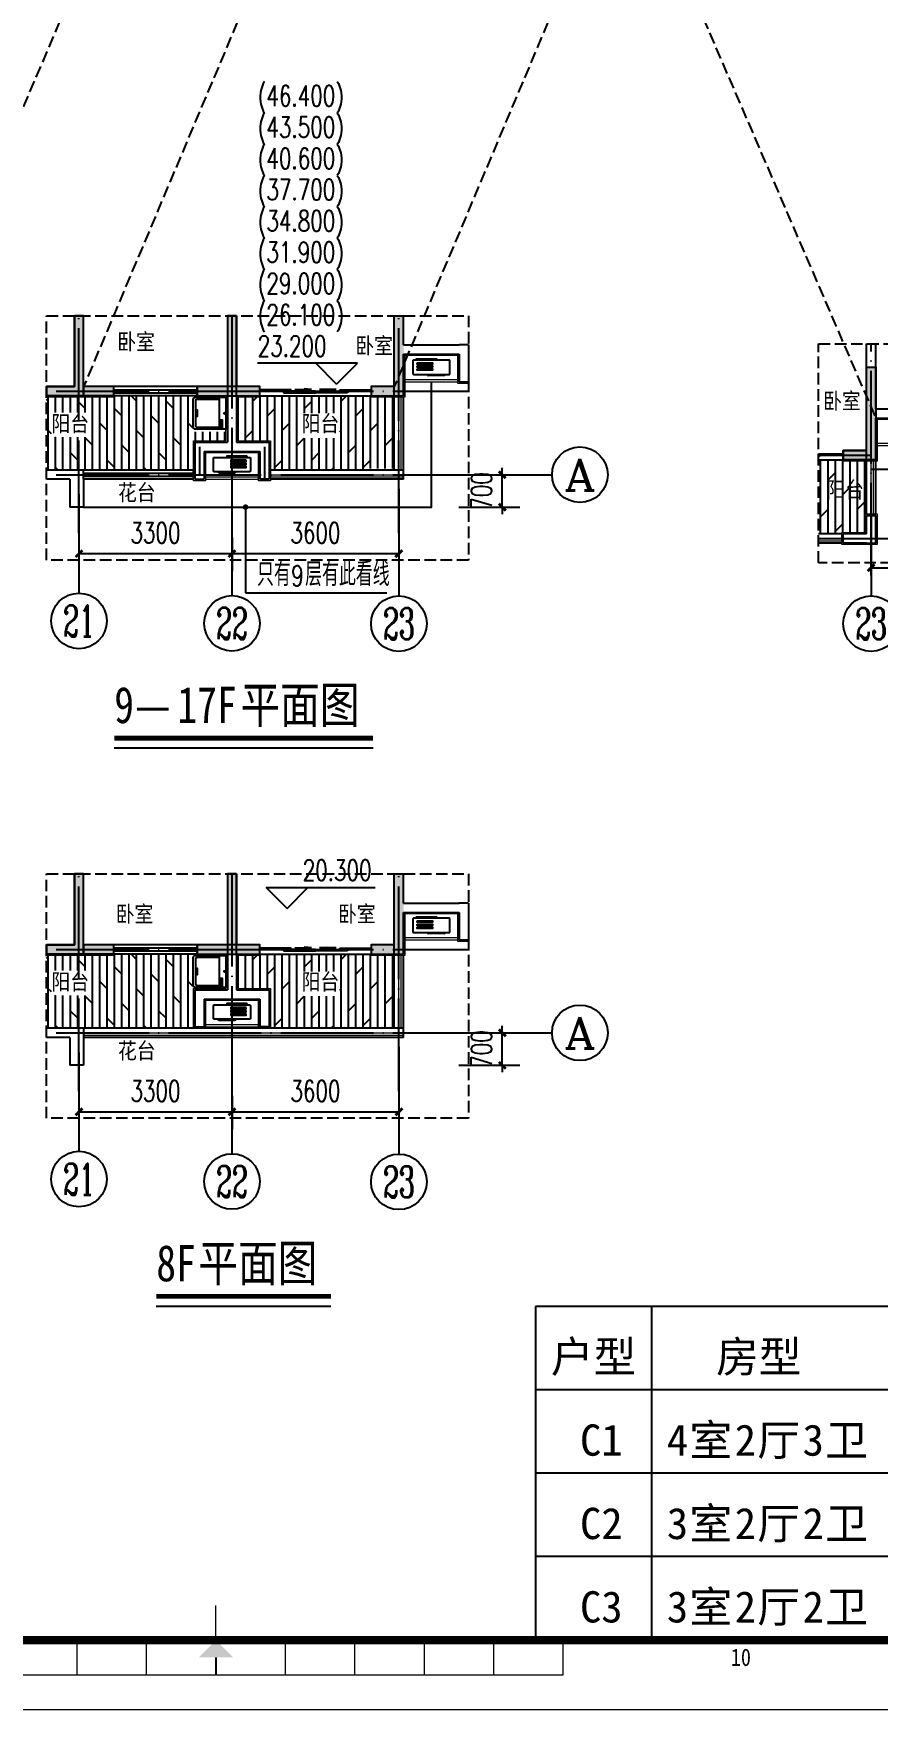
# Model space of a CAD drawing. Extents: x 802298 to 1915382, y -2285475 to -1340051.
# Drawn here: x 1383792 to 1401992, y -2285475 to -2249302 of the extents above; entities that cross this region are included whole.
import ezdxf
from ezdxf.enums import TextEntityAlignment as Align

# ---------------------------------------------------------------- set-up
doc = ezdxf.new("R2010")
doc.units = 0
doc.header["$LTSCALE"] = 1000
doc.header["$MEASUREMENT"] = 0
doc.linetypes.add('DASH', pattern=[0.35, 0.25, -0.1])
doc.linetypes.add('DOTE', pattern=[2.42, 2, -0.2, 0.02, -0.2])
doc.layers.get('0').update_dxf_attribs({"linetype": 'CONTINUOUS'})
doc.layers.get('Defpoints').update_dxf_attribs({"linetype": 'CONTINUOUS'})
for name, color, linetype in [('8', 8, 'CONTINUOUS'), ('AXIS', 3, 'CONTINUOUS'), ('AXIS_TEXT', 7, 'CONTINUOUS'), ('DIM_LEAD', 3, 'CONTINUOUS'), ('DIM_SYMB', 3, 'CONTINUOUS'), ('DOTE', 1, 'CONTINUOUS'), ('LM-粗', 255, 'CONTINUOUS'), ('PUB_TEXT', 7, 'CONTINUOUS'), ('WALL', 9, 'CONTINUOUS'), ('WINDOW', 4, 'CONTINUOUS'), ('厨卫', 154, 'CONTINUOUS'), ('家具', 33, 'CONTINUOUS'), ('平面填充', 252, 'CONTINUOUS'), ('户型实用率', 140, 'CONTINUOUS'), ('看线', 5, 'CONTINUOUS')]:
    doc.layers.add(name, color=color, linetype=linetype)
for name, color, linetype, lineweight in [('保温', 150, 'CONTINUOUS', 9), ('图框', 7, 'CONTINUOUS', 5), ('栏杆百叶', 36, 'CONTINUOUS', 9)]:
    doc.layers.add(name, color=color, linetype=linetype, lineweight=lineweight)
doc.styles.add('_TCH_AXIS', font='COMPLEX', dxfattribs={"bigfont": 'GBCBIG'})
doc.styles.add('_TCH_DIM', font='SIMPLEX', dxfattribs={"bigfont": 'GBCBIG'})
doc.styles.add('COMPLEX', font='COMPLEX')
doc.styles.add('DIM_FONT', font='SIMPLEX', dxfattribs={"width": 0.7, "bigfont": 'GBCBIG'})
doc.styles.add('HT', font='SIMHEI.TTF')
doc.styles.add('TKZ1', font='SIMHEI.TTF', dxfattribs={"width": 0.7})
doc.styles.add('黑体', font='SIMHEI.TTF', dxfattribs={"width": 0.8})
doc.dimstyles.new('DIMN150', dxfattribs={"dimscale": 1.5, "dimtxt": 300, "dimasz": 100, "dimexe": 250, "dimexo": 300, "dimgap": 150, "dimtad": 1, "dimdec": 0, "dimzin": 0, "dimdsep": 46, "dimtxsty": 'DIM_FONT', "dimblk": 'ARCHTICK', "dimcen": 0.09, "dimclrt": 7, "dimazin": 2, "dimtfac": 1, "dimtdec": 0, "dimtix": 1, "dimtmove": 2, "dimatfit": 3, "dimfxl": 0, "dimtolj": 1, "dimtzin": 0, "dimarcsym": 0})

# ---------------------------------------------------------------- blocks, each defined once
blk = doc.blocks.new('A$C4EB5717C')
at = {"layer": '家具', "color": 8}
for p, q in [((520, 110), (520, 120)), ((883, 100), (530, 100)), ((893, 120), (893, 110))]:
    blk.add_line(p, q, dxfattribs=at)
at = {"layer": '家具'}
blk.add_lwpolyline([(220, 120), (980, 120, 0.414214), (1000, 140), (1000, 410, 0.414214), (980, 430), (220, 430, 0.414214), (200, 410), (200, 140, 0.414214)], format="xyb", close=True, dxfattribs=at)
at = {"layer": '家具', "color": 8}
for points in [[(269, 459), (709, 459), (709, 444), (269, 444)], [(290, 372), (626, 372), (626, 343), (290, 343)], [(290, 306), (626, 306), (626, 277), (290, 277)], [(290, 240), (626, 240), (626, 211), (290, 211)]]:
    blk.add_lwpolyline(points, close=True, dxfattribs=at)
for centre, start, end in [((530, 110), 180, 270), ((883, 110), 270, 0)]:
    blk.add_arc(centre, 10, start, end, dxfattribs=at)
blk = doc.blocks.new('图框')
at = {"layer": '图框'}
for p, q in [((-61876, 1498), (-61876, 2247)), ((-64873, 749), (-64873, 1498)), ((-63375, 749), (-63375, 1498)), ((-60378, 749), (-60378, 1498)), ((-58880, 749), (-58880, 1498)), ((-57382, 749), (-57382, 1498)), ((-55883, 749), (-55883, 1498)), ((-54385, 749), (-54385, 1498)), ((-69367, 749), (-54385, 749)), ((-126000, 0), (0, 0))]:
    blk.add_line(p, q, dxfattribs=at)
at = {"layer": '图框', "const_width": 180}
blk.add_lwpolyline([(-1498, 87496), (-122254, 87496), (-122254, 1498), (-1498, 1498)], close=True, dxfattribs=at)
at = {"layer": '图框', "const_width": 44.9}
blk.add_lwpolyline([(-61876, 1124), (-61876, 749)], dxfattribs=at)
at = {"layer": '图框'}
blk.add_solid([(-62251, 1124), (-61502, 1124), (-61876, 1498)], dxfattribs=at)
at = {"layer": '图框', "style": 'TKZ1', "width": 0.85}
blk.add_text('10', height=374.6, dxfattribs=at).set_placement((-50555, 1124), align=Align.MIDDLE)
blk = doc.blocks.new('_ArchTick')
at = {"color": 0, "linetype": 'ByBlock', "const_width": 0.4}
blk.add_lwpolyline([(-0.5, -0.5), (0.5, 0.5)], dxfattribs=at)
blk = doc.blocks.new('*D155')
at = {"layer": 'AXIS', "color": 0, "lineweight": -2}
for p, q in [((1401854, -2260025), (1401854, -2261207)), ((1405154, -2260025), (1405154, -2261207)), ((1401854, -2260832), (1405154, -2260832))]:
    blk.add_line(p, q, dxfattribs=at)
at = {"layer": 'Defpoints', "color": 0}
for p in [(1401854, -2259575), (1405154, -2259575), (1405154, -2260832)]:
    blk.add_point(p, dxfattribs=at)
at = {"layer": 'AXIS', "color": 0, "lineweight": -2, "xscale": 150, "yscale": 150, "zscale": 150, "rotation": 180}
blk.add_blockref('_ArchTick', (1401854, -2260832), dxfattribs=at)
at = {"layer": 'AXIS', "color": 0, "lineweight": -2, "xscale": 150, "yscale": 150, "zscale": 150}
blk.add_blockref('_ArchTick', (1405154, -2260832), dxfattribs=at)
at = {"layer": 'AXIS', "color": 7, "insert": (1403504, -2260382), "char_height": 450, "attachment_point": 5, "style": 'DIM_FONT'}
blk.add_mtext('\\A1;3300', dxfattribs=at)
blk = doc.blocks.new('*D159')
at = {"layer": 'AXIS', "color": 0, "lineweight": -2}
for p, q in [((1384772, -2272227), (1384772, -2272950)), ((1388072, -2272227), (1388072, -2272950)), ((1384772, -2272575), (1388072, -2272575))]:
    blk.add_line(p, q, dxfattribs=at)
at = {"layer": 'Defpoints', "color": 0}
for p in [(1384772, -2271777), (1388072, -2271777), (1388072, -2272575)]:
    blk.add_point(p, dxfattribs=at)
at = {"layer": 'AXIS', "color": 0, "lineweight": -2, "xscale": 150, "yscale": 150, "zscale": 150, "rotation": 180}
blk.add_blockref('_ArchTick', (1384772, -2272575), dxfattribs=at)
at = {"layer": 'AXIS', "color": 0, "lineweight": -2, "xscale": 150, "yscale": 150, "zscale": 150}
blk.add_blockref('_ArchTick', (1388072, -2272575), dxfattribs=at)
at = {"layer": 'AXIS', "color": 7, "insert": (1386422, -2272125), "char_height": 450, "attachment_point": 5, "style": 'DIM_FONT'}
blk.add_mtext('\\A1;3300', dxfattribs=at)
blk = doc.blocks.new('*D160')
at = {"layer": 'AXIS', "color": 0, "lineweight": -2}
for p, q in [((1388072, -2272227), (1388072, -2272950)), ((1391672, -2272227), (1391672, -2272950)), ((1388072, -2272575), (1391672, -2272575))]:
    blk.add_line(p, q, dxfattribs=at)
at = {"layer": 'Defpoints', "color": 0}
for p in [(1388072, -2271777), (1391672, -2271777), (1391672, -2272575)]:
    blk.add_point(p, dxfattribs=at)
at = {"layer": 'AXIS', "color": 0, "lineweight": -2, "xscale": 150, "yscale": 150, "zscale": 150, "rotation": 180}
blk.add_blockref('_ArchTick', (1388072, -2272575), dxfattribs=at)
at = {"layer": 'AXIS', "color": 0, "lineweight": -2, "xscale": 150, "yscale": 150, "zscale": 150}
blk.add_blockref('_ArchTick', (1391672, -2272575), dxfattribs=at)
at = {"layer": 'AXIS', "color": 7, "insert": (1389872, -2272125), "char_height": 450, "attachment_point": 5, "style": 'DIM_FONT'}
blk.add_mtext('\\A1;3600', dxfattribs=at)
blk = doc.blocks.new('*D161')
at = {"layer": 'AXIS', "color": 0, "lineweight": -2}
for p, q in [((1392963, -2270871), (1394277, -2270871)), ((1393902, -2270871), (1393902, -2270721)), ((1393902, -2271571), (1393902, -2270871)), ((1392963, -2271571), (1394277, -2271571)), ((1393902, -2271571), (1393902, -2271721))]:
    blk.add_line(p, q, dxfattribs=at)
at = {"layer": 'Defpoints', "color": 0}
for p in [(1392513, -2270871), (1393902, -2270871), (1392513, -2271571)]:
    blk.add_point(p, dxfattribs=at)
at = {"layer": 'AXIS', "color": 0, "lineweight": -2, "xscale": 150, "yscale": 150, "zscale": 150}
for p, rotation in [((1393902, -2270871), 270), ((1393902, -2271571), 90)]:
    blk.add_blockref('_ArchTick', p, dxfattribs=dict(at, rotation=rotation))
at = {"layer": 'AXIS', "color": 7, "insert": (1393452, -2271221), "char_height": 450, "attachment_point": 5, "rotation": 90, "style": 'DIM_FONT'}
blk.add_mtext('\\A1;700', dxfattribs=at)
blk = doc.blocks.new('*D541')
at = {"layer": 'AXIS', "color": 0, "lineweight": -2}
for p, q in [((1384772, -2260180), (1384772, -2260903)), ((1388072, -2260180), (1388072, -2260903)), ((1384772, -2260528), (1388072, -2260528))]:
    blk.add_line(p, q, dxfattribs=at)
at = {"layer": 'Defpoints', "color": 0}
for p in [(1384772, -2259730), (1388072, -2259730), (1388072, -2260528)]:
    blk.add_point(p, dxfattribs=at)
at = {"layer": 'AXIS', "color": 0, "lineweight": -2, "xscale": 150, "yscale": 150, "zscale": 150, "rotation": 180}
blk.add_blockref('_ArchTick', (1384772, -2260528), dxfattribs=at)
at = {"layer": 'AXIS', "color": 0, "lineweight": -2, "xscale": 150, "yscale": 150, "zscale": 150}
blk.add_blockref('_ArchTick', (1388072, -2260528), dxfattribs=at)
at = {"layer": 'AXIS', "color": 7, "insert": (1386422, -2260078), "char_height": 450, "attachment_point": 5, "style": 'DIM_FONT'}
blk.add_mtext('\\A1;3300', dxfattribs=at)
blk = doc.blocks.new('*D542')
at = {"layer": 'AXIS', "color": 0, "lineweight": -2}
for p, q in [((1388072, -2260180), (1388072, -2260903)), ((1391672, -2260180), (1391672, -2260903)), ((1388072, -2260528), (1391672, -2260528))]:
    blk.add_line(p, q, dxfattribs=at)
at = {"layer": 'Defpoints', "color": 0}
for p in [(1388072, -2259730), (1391672, -2259730), (1391672, -2260528)]:
    blk.add_point(p, dxfattribs=at)
at = {"layer": 'AXIS', "color": 0, "lineweight": -2, "xscale": 150, "yscale": 150, "zscale": 150, "rotation": 180}
blk.add_blockref('_ArchTick', (1388072, -2260528), dxfattribs=at)
at = {"layer": 'AXIS', "color": 0, "lineweight": -2, "xscale": 150, "yscale": 150, "zscale": 150}
blk.add_blockref('_ArchTick', (1391672, -2260528), dxfattribs=at)
at = {"layer": 'AXIS', "color": 7, "insert": (1389872, -2260078), "char_height": 450, "attachment_point": 5, "style": 'DIM_FONT'}
blk.add_mtext('\\A1;3600', dxfattribs=at)
blk = doc.blocks.new('*D544')
at = {"layer": 'AXIS', "color": 0, "lineweight": -2}
for p, q in [((1392963, -2258824), (1394277, -2258824)), ((1393902, -2258824), (1393902, -2258674)), ((1393902, -2259524), (1393902, -2258824)), ((1392963, -2259524), (1394277, -2259524)), ((1393902, -2259524), (1393902, -2259674))]:
    blk.add_line(p, q, dxfattribs=at)
at = {"layer": 'Defpoints', "color": 0}
for p in [(1392513, -2258824), (1393902, -2258824), (1392513, -2259524)]:
    blk.add_point(p, dxfattribs=at)
at = {"layer": 'AXIS', "color": 0, "lineweight": -2, "xscale": 150, "yscale": 150, "zscale": 150}
for p, rotation in [((1393902, -2258824), 270), ((1393902, -2259524), 90)]:
    blk.add_blockref('_ArchTick', p, dxfattribs=dict(at, rotation=rotation))
at = {"layer": 'AXIS', "color": 7, "insert": (1393452, -2259174), "char_height": 450, "attachment_point": 5, "rotation": 90, "style": 'DIM_FONT'}
blk.add_mtext('\\A1;700', dxfattribs=at)
blk = doc.blocks.new('$plan$00001623')
blk.add_line((-341, -145), (342, -145))
blk.add_lwpolyline([(295, -706), (-295, -706, -0.414214), (-345, -656), (-345, 0), (345, 0), (345, -656, -0.414214)], format="xyb", close=True)
blk.add_lwpolyline([(307, -145), (307, -611, -0.414214), (267, -651), (-267, -651, -0.414214), (-307, -611), (-307, -145)], format="xyb")
for points in [[(323, -72), (152, -72), (152, -120), (323, -120)], [(163, -86), (177, -86), (177, -99), (163, -99)], [(189, -86), (202, -86), (202, -99), (189, -99)], [(213, -86), (227, -86), (227, -99), (213, -99)], [(239, -86), (253, -86), (253, -99), (239, -99)], [(281, -110), (309, -110), (309, -80), (281, -80)]]:
    blk.add_lwpolyline(points, close=True)
blk.add_lwpolyline([(-71, -651), (-71, -623), (0, -623), (71, -623), (71, -651)])
blk.add_circle((0, -25), 16)
blk = doc.blocks.new('$TCHSYS$WIN2D')
for p, q in [((-0.5, 0.5), (0.5, 0.5)), ((-0.5, 0.5), (-0.5, -0.5)), ((0.5, 0.5), (0.5, -0.5)), ((0.5, 0.167), (-0.5, 0.167)), ((0.5, -0.167), (-0.5, -0.167)), ((-0.5, -0.5), (0.5, -0.5))]:
    blk.add_line(p, q)
blk = doc.blocks.new('$DorLib2D$00000138')
at = {"color": 0, "linetype": 'Continuous'}
for p, q in [((-0.288, 0), (-0.288, 0.154)), ((-0.288, 0.154), (0, 0.154)), ((0, 0.154), (0, 0)), ((0.288, 0.154), (0, 0.154)), ((0.288, 0), (0.288, 0.154)), ((-0.5, -0.14), (-0.5, 0)), ((-0.5, 0), (-0.219, 0)), ((-0.219, -0.14), (-0.5, -0.14)), ((0, 0), (-0.288, 0)), ((-0.219, 0), (-0.219, -0.14)), ((0, 0), (0.288, 0)), ((0.219, 0), (0.219, -0.14)), ((0.5, 0), (0.219, 0)), ((0.219, -0.14), (0.5, -0.14)), ((0.5, 0), (0.5, -0.195)), ((0.5, -0.14), (0.5, 0)), ((-0.186, -0.186), (-0.037, -0.186)), ((-0.037, -0.186), (-0.102, -0.258)), ((-0.102, -0.258), (-0.102, -0.186)), ((0.186, -0.186), (0.037, -0.186)), ((0.037, -0.186), (0.102, -0.258)), ((0.102, -0.258), (0.102, -0.186))]:
    blk.add_line(p, q, dxfattribs=at)
blk = doc.blocks.new('_AXISO')
blk.add_circle((0, 0), 0.5)
at = {"layer": 'AXIS_TEXT', "style": 'COMPLEX', "width": 1.041667}
blk.add_attdef('A', text='', height=0.56, dxfattribs=at).set_placement((-0.25, -0.28), (0.25, -0.28), align=Align.FIT)

msp = doc.modelspace()

# ---------------------------------------------------------------- hatches: boundary and pattern name
at = {"layer": 'LM-粗', "ltscale": 0.5}
for points in [[(1384871.8, -2257123.5), (1385521.8, -2257123.5), (1385521.8, -2256923.5), (1384871.8, -2256923.5)], [(1401254.5, -2258501.4), (1401754.5, -2258501.4), (1401754.5, -2258301.4), (1401254.5, -2258301.4)], [(1384871.8, -2269170.5), (1385521.8, -2269170.5), (1385521.8, -2268970.5), (1384871.8, -2268970.5)]]:
    msp.add_hatch(color=8, dxfattribs=at).paths.add_polyline_path(points)
h = msp.add_hatch(color=8, dxfattribs=at)
h.paths.add_polyline_path([(1387321.8, -2257123.5), (1388671.8, -2257123.5), (1388671.8, -2256923.5), (1387321.8, -2256923.5)])
h.paths.add_polyline_path([(1391071.8, -2257123.5), (1391571.8, -2257123.5), (1391571.8, -2256923.5), (1391071.8, -2256923.5)])
h = msp.add_hatch(color=8, dxfattribs=at)
h.paths.add_polyline_path([(1387321.8, -2269170.5), (1388671.8, -2269170.5), (1388671.8, -2268970.5), (1387321.8, -2268970.5)])
h.paths.add_polyline_path([(1391071.8, -2269170.5), (1391571.8, -2269170.5), (1391571.8, -2268970.5), (1391071.8, -2268970.5)])
at = {"layer": '平面填充'}
h = msp.add_hatch(dxfattribs=at)
h.set_pattern_fill('DOLMIT', color=256, scale=200, angle=90, style=0)
h.set_pattern_definition([(90, (-454990.94, -809293.37), (-158.748412, 1e-14), []), (135, (-454990.94, -809293.37), (-317.49661, -317.49661), [224.50425, -449.008])])
h.paths.add_polyline_path([(1384965, -2258014.9), (1384965, -2257478.2), (1384176.8, -2257478.2), (1384176.8, -2258014.9)], flags=16)
h.paths.add_polyline_path([(1384071.8, -2257153.5), (1384071.8, -2258723.5), (1387241.8, -2258723.5), (1387241.8, -2258093.5), (1387941.8, -2258093.5), (1387941.8, -2257900.4), (1387224.5, -2257900.4), (1387224.5, -2257123.5), (1385521.8, -2257123.5), (1385521.8, -2257153.5)])
h = msp.add_hatch(dxfattribs=at)
h.set_pattern_fill('DOLMIT', color=256, scale=200, angle=90, style=0)
h.set_pattern_definition([(90, (3199046.6, -809293.37), (158.748412, 1e-07), []), (45, (3199046.6, -809293.37), (317.49661, -317.49661), [224.50425, -449.008])])
h.paths.add_polyline_path([(1390397.9, -2257498.1), (1390397.9, -2258034.3), (1389559.3, -2258034.3), (1389559.3, -2257498.1)], flags=16)
h.paths.add_polyline_path([(1388671.8, -2257123.5), (1388671.8, -2257153.5), (1388201.8, -2257153.5), (1388201.8, -2258093.5), (1388901.8, -2258093.5), (1388901.8, -2258723.5), (1391041.8, -2258723.5), (1391041.8, -2258693.5), (1391541.8, -2258693.5), (1391541.8, -2257153.5), (1391071.8, -2257153.5), (1391071.8, -2257123.5)])
h = msp.add_hatch(dxfattribs=at)
h.set_pattern_fill('DOLMIT', color=256, scale=200, angle=90, style=0)
h.set_pattern_definition([(90, (3209229.23, -810671.25), (158.748412, 1e-07), []), (45, (3209229.23, -810671.25), (317.49661, -317.49661), [224.50425, -449.008])])
h.paths.add_polyline_path([(1400722.2, -2258501.4), (1400722.2, -2260101.4), (1401224.5, -2260101.4), (1401224.5, -2260071.4), (1401724.5, -2260071.4), (1401724.5, -2258531.4), (1401254.5, -2258531.4), (1401254.5, -2258501.4)])
h = msp.add_hatch(dxfattribs=at)
h.set_pattern_fill('DOLMIT', color=256, scale=200, angle=90, style=0)
h.set_pattern_definition([(90, (-454990.94, -821340.37), (-158.748412, 1e-14), []), (135, (-454990.94, -821340.37), (-317.49661, -317.49661), [224.50425, -449.008])])
h.paths.add_polyline_path([(1384965, -2270061.9), (1384965, -2269525.2), (1384176.8, -2269525.2), (1384176.8, -2270061.9)], flags=16)
h.paths.add_polyline_path([(1387241.8, -2270770.5), (1387241.8, -2269947.4), (1387224.5, -2269947.4), (1387224.5, -2269170.5), (1385521.8, -2269170.5), (1385521.8, -2269200.5), (1384071.8, -2269200.5), (1384071.8, -2270770.5)])
h = msp.add_hatch(dxfattribs=at)
h.set_pattern_fill('DOLMIT', color=256, scale=200, angle=90, style=0)
h.set_pattern_definition([(90, (3199046.6, -821340.37), (158.748412, 1e-07), []), (45, (3199046.6, -821340.37), (317.49661, -317.49661), [224.50425, -449.008])])
h.paths.add_polyline_path([(1390397.9, -2269545.1), (1390397.9, -2270081.3), (1389559.3, -2270081.3), (1389559.3, -2269545.1)], flags=16)
h.paths.add_polyline_path([(1388896.7, -2269910.5), (1388896.7, -2270140.5), (1388901.8, -2270140.5), (1388901.8, -2270770.5), (1391041.8, -2270770.5), (1391041.8, -2270740.5), (1391541.8, -2270740.5), (1391541.8, -2269200.5), (1391071.8, -2269200.5), (1391071.8, -2269170.5), (1388671.8, -2269170.5), (1388671.8, -2269200.5), (1388201.8, -2269200.5), (1388201.8, -2269910.5)])

# ---------------------------------------------------------------- linework, layer by layer
at = {"layer": '8', "linetype": 'DASH'}
for p, q in [((1394075.3, -2239326.4), (1401954.5, -2257601.4)), ((1388190.5, -2240026.4), (1380764.8, -2257479.9)), ((1391990.5, -2240026.4), (1384871.8, -2256923.5)), ((1398690.5, -2240026.4), (1391571.8, -2256923.5))]:
    msp.add_line(p, q, dxfattribs=at)
for points in [[(1384071.8, -2255392.9), (1393171.8, -2255392.9), (1393171.8, -2260668.3), (1384071.8, -2260668.3)], [(1400722.2, -2256001.4), (1414559.6, -2256001.4), (1414559.6, -2260726.3), (1400722.2, -2260726.3)], [(1384071.8, -2267439.9), (1393171.8, -2267439.9), (1393171.8, -2272715.3), (1384071.8, -2272715.3)]]:
    msp.add_lwpolyline(points, close=True, dxfattribs=at)
at = {"layer": 'AXIS'}
for p, q in [((1390779.1, -2256420), (1388625.4, -2256420)), ((1390329.1, -2256870), (1389879.1, -2256420)), ((1390329.1, -2256870), (1390779.1, -2256420)), ((1391974.2, -2258823.5), (1394974.2, -2258823.5)), ((1384771.8, -2259245.4), (1384771.8, -2261379.8)), ((1388071.8, -2259140.1), (1388071.8, -2261432.4)), ((1391671.8, -2259128), (1391671.8, -2261438.5)), ((1401854.5, -2259672), (1401854.5, -2261438.5)), ((1389259.6, -2268185.5), (1388809.6, -2267735.5)), ((1388809.6, -2267735.5), (1391157.1, -2267735.5)), ((1389259.6, -2268185.5), (1389709.6, -2267735.5)), ((1391974.2, -2270870.5), (1394974.2, -2270870.5)), ((1388071.8, -2271187.1), (1388071.8, -2273479.4)), ((1391671.8, -2271175), (1391671.8, -2273485.5)), ((1384771.8, -2271292.4), (1384771.8, -2273426.8))]:
    msp.add_line(p, q, dxfattribs=at)
at = {"layer": 'DIM_LEAD'}
for p, q in [((1388363.5, -2259523.5), (1388363.5, -2261377.1)), ((1388363.5, -2261377.1), (1391413.4, -2261377.1))]:
    msp.add_line(p, q, dxfattribs=at)
at = {"layer": 'DIM_LEAD', "const_width": 60}
msp.add_lwpolyline([(1388363.5, -2259493.5, 1), (1388363.5, -2259553.5, 1)], format="xyb", close=True, dxfattribs=at)
at = {"layer": 'DIM_SYMB', "const_width": 105}
for points in [[(1385532, -2264510.6), (1391114.2, -2264510.6)], [(1386439.3, -2276557.6), (1390206.9, -2276557.6)]]:
    msp.add_lwpolyline(points, dxfattribs=at)
at = {"layer": 'DIM_SYMB'}
for points in [[(1385532, -2264720.6), (1391114.2, -2264720.6)], [(1386439.3, -2276767.6), (1390206.9, -2276767.6)]]:
    msp.add_lwpolyline(points, dxfattribs=at)
at = {"layer": 'DOTE', "linetype": 'DOTE'}
for p, q in [((1384771.8, -2260084.7), (1384771.8, -2255392.9)), ((1388071.8, -2255392.9), (1388071.8, -2260084.7)), ((1391671.8, -2260084.7), (1391671.8, -2255392.9)), ((1401854.5, -2261001.4), (1401854.5, -2256001.4)), ((1384282.7, -2257023.5), (1393171.8, -2257023.5)), ((1387371.8, -2258223.5), (1387371.8, -2258823.5)), ((1388771.8, -2258223.5), (1388771.8, -2258923.5)), ((1400722.2, -2258401.4), (1401854.5, -2258401.4)), ((1384282.7, -2258823.5), (1393171.8, -2258823.5)), ((1401854.5, -2258701.4), (1414559.6, -2258701.4)), ((1400722.2, -2260201.4), (1414559.6, -2260201.4)), ((1384771.8, -2272131.7), (1384771.8, -2267439.9)), ((1388071.8, -2267439.9), (1388071.8, -2272131.7)), ((1391671.8, -2272131.7), (1391671.8, -2267439.9)), ((1384282.7, -2269070.5), (1393171.8, -2269070.5)), ((1384282.7, -2270870.5), (1393171.8, -2270870.5))]:
    msp.add_line(p, q, dxfattribs=at)
at = {"layer": 'LM-粗', "color": 8, "ltscale": 0.5}
for points in [[(1384871.8, -2255392.9), (1384671.8, -2255392.9), (1384671.8, -2256923.5), (1384071.8, -2256923.5), (1384071.8, -2257123.5), (1384871.8, -2257123.5)], [(1388171.8, -2255392.9), (1387971.8, -2255392.9), (1387971.8, -2257123.5), (1388171.8, -2257123.5), (1388171.8, -2257123.5), (1388171.8, -2257123.5), (1388171.8, -2257123.5), (1388171.8, -2257123.5)], [(1401754.5, -2256501.4), (1401954.5, -2256501.4), (1401954.5, -2258501.4), (1401254.5, -2258501.4), (1401254.5, -2258301.4), (1401754.5, -2258301.4)], [(1384871.8, -2257123.5), (1385521.8, -2257123.5), (1385521.8, -2256923.5), (1384871.8, -2256923.5)], [(1387321.8, -2257123.5), (1388671.8, -2257123.5), (1388671.8, -2256923.5), (1387321.8, -2256923.5)], [(1391071.8, -2257123.5), (1391571.8, -2257123.5), (1391571.8, -2256923.5), (1391071.8, -2256923.5)], [(1401254.5, -2258501.4), (1401754.5, -2258501.4), (1401754.5, -2258301.4), (1401254.5, -2258301.4)], [(1384871.8, -2267439.9), (1384671.8, -2267439.9), (1384671.8, -2268970.5), (1384071.8, -2268970.5), (1384071.8, -2269170.5), (1384871.8, -2269170.5)], [(1388171.8, -2267439.9), (1387971.8, -2267439.9), (1387971.8, -2269170.5), (1388171.8, -2269170.5), (1388171.8, -2269170.5), (1388171.8, -2269170.5), (1388171.8, -2269170.5), (1388171.8, -2269170.5)], [(1384871.8, -2269170.5), (1385521.8, -2269170.5), (1385521.8, -2268970.5), (1384871.8, -2268970.5)], [(1387321.8, -2269170.5), (1388671.8, -2269170.5), (1388671.8, -2268970.5), (1387321.8, -2268970.5)], [(1391071.8, -2269170.5), (1391571.8, -2269170.5), (1391571.8, -2268970.5), (1391071.8, -2268970.5)]]:
    msp.add_lwpolyline(points, close=True, dxfattribs=at)
at = {"layer": 'LM-粗', "ltscale": 0.5}
msp.add_lwpolyline([(1384871.8, -2259523.5), (1392371.8, -2259523.5), (1392371.8, -2256823.5)], dxfattribs=at)
at = {"layer": 'LM-粗', "color": 8, "ltscale": 0.5}
for points in [[(1384671.8, -2255392.9), (1384671.8, -2257123.5), (1384871.8, -2255392.9), (1384871.8, -2257123.5)], [(1387971.8, -2255392.9), (1388171.8, -2255392.9), (1387971.8, -2257123.5), (1388171.8, -2257123.5)], [(1388171.8, -2255392.9), (1387971.8, -2255392.9), (1388171.8, -2257123.5), (1387971.8, -2257123.5)], [(1391771.8, -2255392.9), (1391771.8, -2257123.5), (1391571.8, -2255392.9), (1391571.8, -2257123.5)], [(1401954.5, -2256501.4), (1401954.5, -2258501.4), (1401754.5, -2256501.4), (1401754.5, -2258501.4)], [(1384671.8, -2256923.5), (1384071.8, -2256923.5), (1384671.8, -2257123.5), (1384071.8, -2257123.5)], [(1384671.8, -2267439.9), (1384671.8, -2269170.5), (1384871.8, -2267439.9), (1384871.8, -2269170.5)], [(1387971.8, -2267439.9), (1388171.8, -2267439.9), (1387971.8, -2269170.5), (1388171.8, -2269170.5)], [(1388171.8, -2267439.9), (1387971.8, -2267439.9), (1388171.8, -2269170.5), (1387971.8, -2269170.5)], [(1391771.8, -2267439.9), (1391771.8, -2269170.5), (1391571.8, -2267439.9), (1391571.8, -2269170.5)], [(1384671.8, -2268970.5), (1384071.8, -2268970.5), (1384671.8, -2269170.5), (1384071.8, -2269170.5)]]:
    msp.add_solid(points, dxfattribs=at)
at = {"layer": 'WALL'}
for p, q in [((1384671.8, -2256923.5), (1384671.8, -2255392.9)), ((1384671.8, -2255392.9), (1384871.8, -2255392.9)), ((1384871.8, -2256923.5), (1384871.8, -2255392.9)), ((1387971.8, -2255392.9), (1387971.8, -2256923.5)), ((1388171.8, -2255392.9), (1387971.8, -2255392.9)), ((1388171.8, -2255392.9), (1388171.8, -2256923.5)), ((1391571.8, -2256123.5), (1391571.8, -2255392.9)), ((1391571.8, -2255392.9), (1391771.8, -2255392.9)), ((1391771.8, -2256023.5), (1391771.8, -2255392.9)), ((1391771.8, -2256023.5), (1392971.8, -2256023.5)), ((1392971.8, -2256023.5), (1392971.8, -2256023.5)), ((1393171.8, -2256023.5), (1392971.8, -2256023.5)), ((1393171.8, -2256023.5), (1393171.8, -2256123.5)), ((1401754.5, -2257501.4), (1401754.5, -2256001.4)), ((1401754.5, -2256001.4), (1401954.5, -2256001.4)), ((1401954.5, -2257401.4), (1401954.5, -2256001.4)), ((1391571.8, -2256923.5), (1391571.8, -2256123.5)), ((1391771.8, -2256223.5), (1392971.8, -2256223.5)), ((1391771.8, -2257123.5), (1391771.8, -2256223.5)), ((1392971.8, -2256223.5), (1392971.8, -2256823.5)), ((1393171.8, -2256123.5), (1393171.8, -2256823.5)), ((1384071.8, -2256923.5), (1384671.8, -2256923.5)), ((1384071.8, -2256923.5), (1384071.8, -2257123.5)), ((1384071.8, -2257123.5), (1384771.8, -2257123.5)), ((1384771.8, -2257123.5), (1385521.8, -2257123.5)), ((1385521.8, -2256923.5), (1384871.8, -2256923.5)), ((1385521.8, -2257123.5), (1385521.8, -2256923.5)), ((1387971.8, -2256923.5), (1387321.8, -2256923.5)), ((1387321.8, -2256923.5), (1387321.8, -2257123.5)), ((1387321.8, -2257123.5), (1387971.8, -2257123.5)), ((1387971.8, -2257123.5), (1387971.8, -2258123.5)), ((1388671.8, -2256923.5), (1388171.8, -2256923.5)), ((1388171.8, -2257123.5), (1388171.8, -2258123.5)), ((1388171.8, -2257123.5), (1388671.8, -2257123.5)), ((1388671.8, -2257123.5), (1388671.8, -2256923.5)), ((1391571.8, -2256923.5), (1391071.8, -2256923.5)), ((1391071.8, -2256923.5), (1391071.8, -2257123.5)), ((1391071.8, -2257123.5), (1391771.8, -2257123.5)), ((1393171.8, -2256823.5), (1392971.8, -2256823.5)), ((1401754.5, -2258301.4), (1401754.5, -2257501.4)), ((1401954.5, -2257401.4), (1403154.5, -2257401.4)), ((1401954.5, -2257601.4), (1403154.5, -2257601.4)), ((1401954.5, -2258501.4), (1401954.5, -2257601.4)), ((1387271.8, -2258123.5), (1387971.8, -2258123.5)), ((1387271.8, -2258123.5), (1387271.8, -2258723.5)), ((1388171.8, -2258123.5), (1388871.8, -2258123.5)), ((1388871.8, -2258123.5), (1388871.8, -2258923.5)), ((1387471.8, -2258323.5), (1388071.8, -2258323.5)), ((1387471.8, -2258323.5), (1387471.8, -2258923.5)), ((1388071.8, -2258323.5), (1388671.8, -2258323.5)), ((1388671.8, -2258323.5), (1388671.8, -2258923.5)), ((1401254.5, -2258301.4), (1401754.5, -2258301.4)), ((1401254.5, -2258301.4), (1401254.5, -2258501.4)), ((1401254.5, -2258501.4), (1401954.5, -2258501.4)), ((1384721.8, -2258723.5), (1384071.8, -2258723.5)), ((1384071.8, -2258923.5), (1384071.8, -2258723.5)), ((1384571.8, -2258923.5), (1384071.8, -2258923.5)), ((1384571.8, -2258923.5), (1384571.8, -2259523.5)), ((1384871.8, -2258723.5), (1384721.8, -2258723.5)), ((1384871.8, -2258923.5), (1384871.8, -2258723.5)), ((1384871.8, -2258923.5), (1384871.8, -2259523.5)), ((1387241.8, -2258723.5), (1387241.8, -2258923.5)), ((1387271.8, -2258723.5), (1387271.8, -2258723.5)), ((1387271.8, -2258723.5), (1387271.8, -2258923.5)), ((1387271.8, -2258923.5), (1387471.8, -2258923.5)), ((1388871.8, -2258923.5), (1388671.8, -2258923.5)), ((1384871.8, -2259523.5), (1384571.8, -2259523.5)), ((1401754.5, -2260101.4), (1401754.5, -2259701.4)), ((1401754.5, -2259701.4), (1401954.5, -2259701.4)), ((1401954.5, -2260201.4), (1401954.5, -2259701.4)), ((1401754.5, -2260101.4), (1401254.5, -2260101.4)), ((1401254.5, -2260301.4), (1401254.5, -2260101.4)), ((1401754.5, -2260301.4), (1401254.5, -2260301.4)), ((1401754.5, -2260301.4), (1401754.5, -2260301.4)), ((1401754.5, -2260301.4), (1401954.5, -2260301.4)), ((1401954.5, -2260301.4), (1401954.5, -2260201.4)), ((1384671.8, -2268970.5), (1384671.8, -2267439.9)), ((1384671.8, -2267439.9), (1384871.8, -2267439.9)), ((1384871.8, -2268970.5), (1384871.8, -2267439.9)), ((1387971.8, -2267439.9), (1387971.8, -2268970.5)), ((1388171.8, -2267439.9), (1387971.8, -2267439.9)), ((1388171.8, -2267439.9), (1388171.8, -2268970.5)), ((1391571.8, -2268170.5), (1391571.8, -2267439.9)), ((1391571.8, -2267439.9), (1391771.8, -2267439.9)), ((1391771.8, -2268070.5), (1391771.8, -2267439.9)), ((1391571.8, -2268970.5), (1391571.8, -2268170.5)), ((1391771.8, -2268070.5), (1392971.8, -2268070.5)), ((1391771.8, -2268270.5), (1392971.8, -2268270.5)), ((1391771.8, -2269170.5), (1391771.8, -2268270.5)), ((1392971.8, -2268070.5), (1392971.8, -2268070.5)), ((1393171.8, -2268070.5), (1392971.8, -2268070.5)), ((1392971.8, -2268270.5), (1392971.8, -2268870.5)), ((1393171.8, -2268070.5), (1393171.8, -2268170.5)), ((1393171.8, -2268170.5), (1393171.8, -2268870.5)), ((1384071.8, -2268970.5), (1384671.8, -2268970.5)), ((1384071.8, -2268970.5), (1384071.8, -2269170.5)), ((1385521.8, -2268970.5), (1384871.8, -2268970.5)), ((1385521.8, -2269170.5), (1385521.8, -2268970.5)), ((1387971.8, -2268970.5), (1387321.8, -2268970.5)), ((1387321.8, -2268970.5), (1387321.8, -2269170.5)), ((1388671.8, -2268970.5), (1388171.8, -2268970.5)), ((1388671.8, -2269170.5), (1388671.8, -2268970.5)), ((1391571.8, -2268970.5), (1391071.8, -2268970.5)), ((1391071.8, -2268970.5), (1391071.8, -2269170.5)), ((1393171.8, -2268870.5), (1392971.8, -2268870.5)), ((1384071.8, -2269170.5), (1384771.8, -2269170.5)), ((1384771.8, -2269170.5), (1385521.8, -2269170.5)), ((1387321.8, -2269170.5), (1387971.8, -2269170.5)), ((1387971.8, -2269170.5), (1387971.8, -2269940.5)), ((1388171.8, -2269170.5), (1388171.8, -2269940.5)), ((1388171.8, -2269170.5), (1388671.8, -2269170.5)), ((1391071.8, -2269170.5), (1391771.8, -2269170.5)), ((1387271.8, -2269940.5), (1387971.8, -2269940.5)), ((1387271.8, -2269940.5), (1387271.8, -2270540.5)), ((1387471.8, -2270140.5), (1388071.8, -2270140.5)), ((1387471.8, -2270140.5), (1387471.8, -2270740.5)), ((1388071.8, -2270140.5), (1388671.8, -2270140.5)), ((1388171.8, -2269940.5), (1388871.8, -2269940.5)), ((1388671.8, -2270140.5), (1388671.8, -2270740.5)), ((1388871.8, -2269940.5), (1388871.8, -2270740.5)), ((1387271.8, -2270540.5), (1387271.8, -2270540.5)), ((1387271.8, -2270540.5), (1387271.8, -2270740.5)), ((1384871.8, -2270770.5), (1384071.8, -2270770.5)), ((1384071.8, -2270970.5), (1384071.8, -2270770.5)), ((1384871.8, -2270770.5), (1384871.8, -2271570.5)), ((1387271.8, -2270740.5), (1387471.8, -2270740.5)), ((1388871.8, -2270740.5), (1388671.8, -2270740.5)), ((1384571.8, -2270970.5), (1384071.8, -2270970.5)), ((1384571.8, -2270970.5), (1384571.8, -2271570.5)), ((1384871.8, -2271570.5), (1384571.8, -2271570.5))]:
    msp.add_line(p, q, dxfattribs=at)
at = {"layer": 'WINDOW', "color": 4}
for p, q in [((1388671.8, -2257123.5), (1391071.8, -2257123.5)), ((1400722.2, -2258501.4), (1401254.5, -2258501.4)), ((1388671.8, -2269170.5), (1391071.8, -2269170.5))]:
    msp.add_line(p, q, dxfattribs=at)
at = {"layer": 'WINDOW', "color": 4, "extrusion": (0, 0, -1)}
for p, q in [((1400722.2, -2258373.4), (1401254.5, -2258373.4)), ((1400722.2, -2258401.4), (1400744.5, -2258401.4)), ((1401254.5, -2258401.4), (1400722.2, -2258401.4)), ((1400744.5, -2258432.2), (1400722.2, -2258432.2)), ((1400744.5, -2258401.4), (1400744.5, -2258432.2)), ((1401254.5, -2258373.4), (1401254.5, -2258401.4))]:
    msp.add_line(p, q, dxfattribs=at)
at = {"layer": '保温', "ltscale": 0.5}
for points in [[(1393171.8, -2256823.5), (1393171.8, -2256853.5), (1392941.8, -2256853.5), (1392941.8, -2256253.5), (1391801.8, -2256253.5), (1391801.8, -2257153.5), (1391071.8, -2257153.5), (1391071.8, -2257123.5)], [(1385521.8, -2257123.5), (1385521.8, -2257153.5), (1384071.8, -2257153.5), (1384071.8, -2257123.5)], [(1388671.8, -2257123.5), (1388671.8, -2257153.5), (1388201.8, -2257153.5), (1388201.8, -2258093.5), (1388901.8, -2258093.5), (1388901.8, -2258953.5), (1388641.8, -2258953.5), (1388641.8, -2258353.5), (1387501.8, -2258353.5), (1387501.8, -2258953.5), (1387241.8, -2258953.5), (1387241.8, -2258093.5), (1387941.8, -2258093.5), (1387941.8, -2257153.5), (1387321.8, -2257153.5), (1387321.8, -2257123.5)], [(1403354.5, -2258201.4), (1403354.5, -2258231.4), (1403124.5, -2258231.4), (1403124.5, -2257631.4), (1401984.5, -2257631.4), (1401984.5, -2258531.4), (1401254.5, -2258531.4), (1401254.5, -2258501.4)], [(1401724.5, -2259671.4), (1401984.5, -2259671.4), (1401984.5, -2260331.4), (1401224.5, -2260331.4), (1401224.5, -2260071.4), (1401724.5, -2260071.4), (1401724.5, -2259671.4)], [(1393171.8, -2268870.5), (1393171.8, -2268900.5), (1392941.8, -2268900.5), (1392941.8, -2268300.5), (1391801.8, -2268300.5), (1391801.8, -2269200.5), (1391071.8, -2269200.5), (1391071.8, -2269170.5)], [(1385521.8, -2269170.5), (1385521.8, -2269200.5), (1384071.8, -2269200.5), (1384071.8, -2269170.5)], [(1388671.8, -2269170.5), (1388671.8, -2269200.5), (1388201.8, -2269200.5), (1388201.8, -2269910.5), (1388901.8, -2269910.5), (1388901.8, -2270770.5), (1388641.8, -2270770.5), (1388641.8, -2270170.5), (1387501.8, -2270170.5), (1387501.8, -2270770.5), (1387241.8, -2270770.5), (1387241.8, -2269910.5), (1387941.8, -2269910.5), (1387941.8, -2269200.5), (1387321.8, -2269200.5), (1387321.8, -2269170.5)]]:
    msp.add_lwpolyline(points, dxfattribs=at)
at = {"layer": '平面填充'}
for points in [[(1387321.8, -2257123.5), (1384071.8, -2257123.5)], [(1387321.8, -2269170.5), (1384071.8, -2269170.5)]]:
    msp.add_lwpolyline(points, dxfattribs=at)
at = {"layer": '户型实用率', "color": 3}
for p, q in [((1436118.7, -2276776.3), (1394620.8, -2276776.3)), ((1394620.8, -2276776.3), (1394620.8, -2283976.3)), ((1397120.8, -2276776.3), (1397120.8, -2283976.3)), ((1436118.7, -2278576.3), (1394620.8, -2278576.3)), ((1432120.8, -2280376.3), (1394620.8, -2280376.3)), ((1432120.8, -2282176.3), (1394620.8, -2282176.3)), ((1436118.7, -2283976.3), (1394620.8, -2283976.3))]:
    msp.add_line(p, q, dxfattribs=at)
at = {"layer": '栏杆百叶'}
for p, q in [((1392941.8, -2256773.5), (1391801.8, -2256773.5)), ((1391671.8, -2258723.5), (1391671.8, -2257153.5)), ((1391721.8, -2258723.5), (1391721.8, -2257153.5)), ((1392941.8, -2256823.5), (1391801.8, -2256823.5)), ((1403124.5, -2258151.4), (1401984.5, -2258151.4)), ((1403124.5, -2258201.4), (1401984.5, -2258201.4)), ((1401854.5, -2259671.4), (1401854.5, -2258531.4)), ((1401904.5, -2259671.4), (1401904.5, -2258531.4)), ((1387501.8, -2258873.5), (1388641.8, -2258873.5)), ((1387501.8, -2258923.5), (1388641.8, -2258923.5)), ((1388901.8, -2258823.5), (1391771.8, -2258823.5)), ((1388901.8, -2258873.5), (1391771.8, -2258873.5)), ((1400722.2, -2260201.4), (1401224.5, -2260201.4)), ((1400722.2, -2260251.4), (1401224.5, -2260251.4)), ((1392941.8, -2268820.5), (1391801.8, -2268820.5)), ((1392941.8, -2268870.5), (1391801.8, -2268870.5)), ((1391671.8, -2270770.5), (1391671.8, -2269200.5)), ((1391721.8, -2270770.5), (1391721.8, -2269200.5)), ((1384871.8, -2270870.5), (1391771.8, -2270870.5)), ((1384871.8, -2270920.5), (1391771.8, -2270920.5)), ((1387501.8, -2270690.5), (1388641.8, -2270690.5)), ((1387501.8, -2270740.5), (1388641.8, -2270740.5))]:
    msp.add_line(p, q, dxfattribs=at)
at = {"layer": '看线'}
for p, q in [((1391571.8, -2258723.5), (1391571.8, -2257153.5)), ((1391771.8, -2258923.5), (1391771.8, -2257153.5)), ((1401754.5, -2259671.4), (1401754.5, -2258531.4)), ((1401954.5, -2259671.4), (1401954.5, -2258531.4)), ((1391771.8, -2258723.5), (1388901.8, -2258723.5)), ((1391771.8, -2258923.5), (1388901.8, -2258923.5)), ((1401224.5, -2260101.4), (1400722.2, -2260101.4)), ((1401224.5, -2260301.4), (1400722.2, -2260301.4)), ((1391571.8, -2270770.5), (1391571.8, -2269200.5)), ((1391771.8, -2270970.5), (1391771.8, -2269200.5)), ((1391771.8, -2270770.5), (1384871.8, -2270770.5)), ((1391771.8, -2270970.5), (1384871.8, -2270970.5))]:
    msp.add_line(p, q, dxfattribs=at)

# ---------------------------------------------------------------- block references
at = {"layer": 'AXIS'}
ref = msp.add_blockref('_AXISO', (1395574.2, -2258823.5), dxfattribs=dict(at, xscale=1200, yscale=1200, zscale=1200))
ref.add_attrib('A', 'A', dxfattribs={"layer": 'AXIS_TEXT', "height": 678.8, "style": '_TCH_AXIS', "width": 1.166667}).set_placement((1395234.7, -2259162.9), (1395913.6, -2259162.9), align=Align.FIT)
ref = msp.add_blockref('_AXISO', (1384771.8, -2261979.8), dxfattribs=dict(at, xscale=1200, yscale=1200, zscale=1200))
ref.add_attrib('A', '21', dxfattribs={"layer": 'AXIS_TEXT', "height": 678.82, "style": '_TCH_AXIS', "width": 0.724138}).set_placement((1384432.4, -2262319.2), (1385111.2, -2262319.2), align=Align.FIT)
ref = msp.add_blockref('_AXISO', (1388071.8, -2262032.4), dxfattribs=dict(at, xscale=1200, yscale=1200, zscale=1200))
ref.add_attrib('A', '22', dxfattribs={"layer": 'AXIS_TEXT', "height": 678.82, "style": '_TCH_AXIS', "width": 0.617647}).set_placement((1387732.4, -2262371.8), (1388411.2, -2262371.8), align=Align.FIT)
ref = msp.add_blockref('_AXISO', (1391671.8, -2262038.5), dxfattribs=dict(at, xscale=1200, yscale=1200, zscale=1200))
ref.add_attrib('A', '23', dxfattribs={"layer": 'AXIS_TEXT', "height": 678.82, "style": '_TCH_AXIS', "width": 0.617647}).set_placement((1391332.4, -2262377.9), (1392011.2, -2262377.9), align=Align.FIT)
ref = msp.add_blockref('_AXISO', (1401854.5, -2262038.5), dxfattribs=dict(at, xscale=1200, yscale=1200, zscale=1200))
ref.add_attrib('A', '23', dxfattribs={"layer": 'AXIS_TEXT', "height": 678.82, "style": '_TCH_AXIS', "width": 0.617647}).set_placement((1401515, -2262377.9), (1402193.9, -2262377.9), align=Align.FIT)
ref = msp.add_blockref('_AXISO', (1395574.2, -2270870.5), dxfattribs=dict(at, xscale=1200, yscale=1200, zscale=1200))
ref.add_attrib('A', 'A', dxfattribs={"layer": 'AXIS_TEXT', "height": 678.8, "style": '_TCH_AXIS', "width": 1.166667}).set_placement((1395234.7, -2271209.9), (1395913.6, -2271209.9), align=Align.FIT)
ref = msp.add_blockref('_AXISO', (1384771.8, -2274026.8), dxfattribs=dict(at, xscale=1200, yscale=1200, zscale=1200))
ref.add_attrib('A', '21', dxfattribs={"layer": 'AXIS_TEXT', "height": 678.82, "style": '_TCH_AXIS', "width": 0.724138}).set_placement((1384432.4, -2274366.2), (1385111.2, -2274366.2), align=Align.FIT)
ref = msp.add_blockref('_AXISO', (1388071.8, -2274079.4), dxfattribs=dict(at, xscale=1200, yscale=1200, zscale=1200))
ref.add_attrib('A', '22', dxfattribs={"layer": 'AXIS_TEXT', "height": 678.82, "style": '_TCH_AXIS', "width": 0.617647}).set_placement((1387732.4, -2274418.8), (1388411.2, -2274418.8), align=Align.FIT)
ref = msp.add_blockref('_AXISO', (1391671.8, -2274085.5), dxfattribs=dict(at, xscale=1200, yscale=1200, zscale=1200))
ref.add_attrib('A', '23', dxfattribs={"layer": 'AXIS_TEXT', "height": 678.82, "style": '_TCH_AXIS', "width": 0.617647}).set_placement((1391332.4, -2274424.9), (1392011.2, -2274424.9), align=Align.FIT)
at = {"layer": 'WINDOW', "color": 4, "yscale": -200}
for name, p, xscale, zscale, rotation in [('$TCHSYS$WIN2D', (1386421.8, -2257023.5), -1800, -1800, 6.200369416836658e-08), ('$DorLib2D$00000138', (1389871.8, -2257023.5), -2400, -2400, 4.293325285797934e-08), ('$TCHSYS$WIN2D', (1386421.8, -2269070.5), -1800, -1800, 6.200369416836658e-08), ('$DorLib2D$00000138', (1389871.8, -2269070.5), -2400, -2400, 4.293325285797934e-08)]:
    msp.add_blockref(name, p, dxfattribs=dict(at, xscale=xscale, zscale=zscale, rotation=rotation))
at = {"layer": 'WINDOW', "xscale": 2369.999994845828, "yscale": 200, "zscale": 2369.999994845828, "rotation": 180.0000000431334}
msp.add_blockref('$TCHSYS$WIN2D', (1386056.8, -2258823.5), dxfattribs=at)
at = {"layer": '厨卫', "rotation": 270.0000000964653}
for p in [(1387941.8, -2257498.5), (1387941.8, -2269545.5)]:
    msp.add_blockref('$plan$00001623', p, dxfattribs=at)
at = {"layer": '图框'}
msp.add_blockref('图框', (1449602.6, -2285474.5), dxfattribs=at)
at = {"layer": '家具', "rotation": 4.002063966804346e-08}
for p in [(1391772.8, -2256780.4), (1391772.8, -2268827.4)]:
    msp.add_blockref('A$C4EB5717C', p, dxfattribs=at)
at = {"layer": '家具', "xscale": -1, "rotation": 4.002062681252028e-08}
for p in [(1388670.8, -2258880.4), (1388670.8, -2270697.4)]:
    msp.add_blockref('A$C4EB5717C', p, dxfattribs=at)

# ---------------------------------------------------------------- texts
at = {"layer": 'PUB_TEXT'}
for s, height, style, width, p in [('(46.400)', 446.25, '_TCH_DIM', 0.705882, (1388625.4, -2250870)), ('(43.500)', 446.25, '_TCH_DIM', 0.705882, (1388625.4, -2251545)), ('(40.600)', 446.25, '_TCH_DIM', 0.705882, (1388625.4, -2252220)), ('(37.700)', 446.25, '_TCH_DIM', 0.705882, (1388625.4, -2252895)), ('(34.800)', 446.25, '_TCH_DIM', 0.705882, (1388625.4, -2253570)), ('(31.900)', 446.25, '_TCH_DIM', 0.705882, (1388625.4, -2254245)), ('(29.000)', 446.25, '_TCH_DIM', 0.705882, (1388625.4, -2254920)), ('(26.100)', 446.25, '_TCH_DIM', 0.705882, (1388625.4, -2255595)), ('23.200', 446.25, '_TCH_DIM', 0.705882, (1388625.4, -2256270)), ('9', 446.2, '_TCH_DIM', 0.705882, (1389348.5, -2261227.1)), ('9', 784.2, '黑体', 0.8, (1385532, -2264185.4)), ('17F', 784.18, '黑体', 0.8, (1386893, -2264185.4)), ('平面图', 784.18, '黑体', 0.8, (1388254, -2264185.4)), ('—', 784.2, '黑体', 0.8, (1385985.7, -2264185.4)), ('20.300', 446.25, '_TCH_DIM', 0.705882, (1389597.1, -2267585.5)), ('8F', 784.18, '黑体', 0.8, (1386439.3, -2276232.4)), ('平面图', 784.18, '黑体', 0.8, (1387346.7, -2276232.4))]:
    msp.add_text(s, height=height, dxfattribs=dict(at, style=style, width=width)).set_placement(p)
at = {"layer": 'PUB_TEXT', "style": '黑体', "width": 0.85}
for s, p in [('卧室', (1386003.1, -2256128.5)), ('卧室', (1391137.3, -2256213.6)), ('卧室', (1401225.3, -2257405.7)), ('阳台', (1384583.5, -2257895.4)), ('阳台', (1389979.1, -2257895.4)), ('花台', (1386018.5, -2259383.1)), ('阳台', (1401295.7, -2259323.9)), ('卧室', (1385969.2, -2268479.9)), ('卧室', (1390764, -2268477)), ('阳台', (1384583.5, -2269942.4)), ('阳台', (1389979.1, -2269942.4)), ('花台', (1386018.5, -2271430.1))]:
    msp.add_text(s, height=350, dxfattribs=at).set_placement(p, align=Align.CENTER)
at = {"layer": 'PUB_TEXT', "style": '_TCH_DIM'}
for s, p in [('只有', (1388611.3, -2261227.1)), ('层有此看线', (1389648.5, -2261227.1))]:
    msp.add_text(s, height=506.38, dxfattribs=at).set_placement(p)
at = {"layer": '户型实用率', "color": 3, "style": 'HT'}
for s, p in [('户型', (1394948.2, -2278197.2)), ('房型', (1398512.4, -2278197.2)), ('室', (1397938, -2279997.2)), ('C1', (1395577.4, -2279997.2)), ('4', (1397449.8, -2279997.2)), ('2', (1398914.2, -2279997.2)), ('厅', (1399402.4, -2279997.2)), ('3', (1400378.6, -2279997.3)), ('卫', (1400866.8, -2279997.3)), ('室', (1397938, -2281797.2)), ('C2', (1395577.4, -2281797.2)), ('3', (1397449.8, -2281797.2)), ('2', (1398914.2, -2281797.2)), ('厅', (1399402.4, -2281797.2)), ('2', (1400378.6, -2281797.3)), ('卫', (1400866.8, -2281797.3)), ('室', (1397938, -2283597.2)), ('C3', (1395577.4, -2283597.2)), ('3', (1397449.8, -2283597.2)), ('2', (1398914.2, -2283597.2)), ('厅', (1399402.4, -2283597.2)), ('2', (1400378.6, -2283597.3)), ('卫', (1400866.8, -2283597.3))]:
    msp.add_text(s, height=675, rotation=359.99789, dxfattribs=at).set_placement(p)

# ---------------------------------------------------------------- dimensions: what is measured, and where the dimension line sits
at = {"layer": 'AXIS'}
for p1, p2, distance, picture, middle in [((1392513.3, -2259523.5), (1392513.3, -2258823.5), -1388.5, '*D544', (1393451.8, -2259173.5)), ((1401854.5, -2259574.9), (1405154.5, -2259574.9), -1257.4, '*D155', (1403504.5, -2260382.3)), ((1384771.8, -2259729.9), (1388071.8, -2259729.9), -798.2, '*D541', (1386421.8, -2260078.2)), ((1388071.8, -2259729.9), (1391671.8, -2259729.9), -798.2, '*D542', (1389871.8, -2260078.2)), ((1392513.3, -2271570.5), (1392513.3, -2270870.5), -1388.5, '*D161', (1393451.8, -2271220.5)), ((1384771.8, -2271776.9), (1388071.8, -2271776.9), -798.2, '*D159', (1386421.8, -2272125.2)), ((1388071.8, -2271776.9), (1391671.8, -2271776.9), -798.2, '*D160', (1389871.8, -2272125.2))]:
    dim = msp.add_aligned_dim(p1=p1, p2=p2, distance=distance, dimstyle='DIMN150', dxfattribs=at)
    dim.commit()
    dim.dimension.update_dxf_attribs({"geometry": picture, "text_midpoint": middle})

doc.saveas('drawing.dxf')
